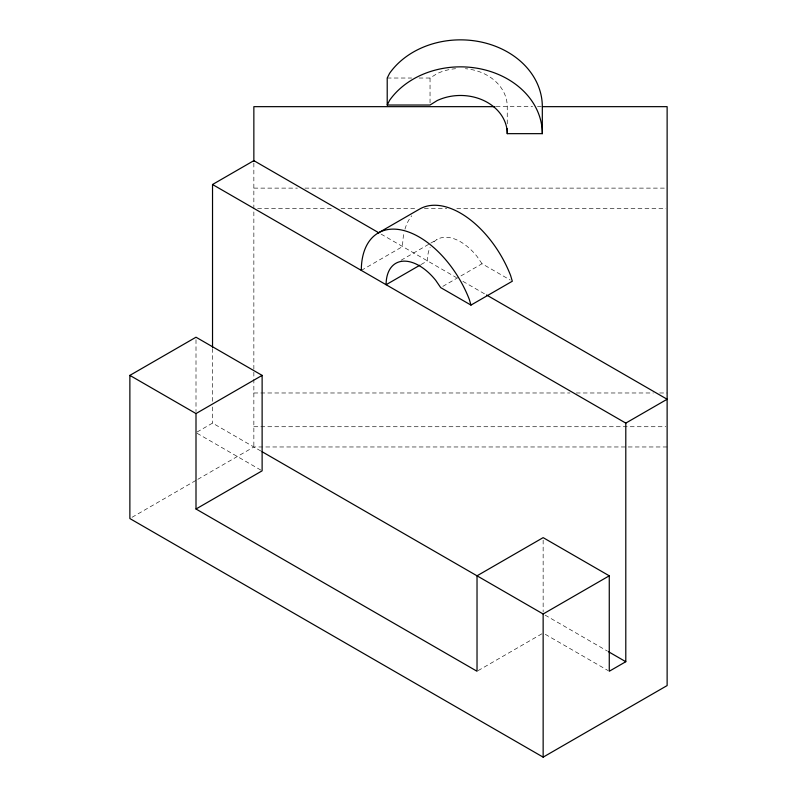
<?xml version="1.0" encoding="UTF-8"?>
<svg xmlns="http://www.w3.org/2000/svg" width="797" height="797" viewBox="0 0 797 797"><rect width="100%" height="100%" fill="white"/><g stroke="black" fill="none" stroke-linecap="round" stroke-linejoin="round"><path stroke-width="0.6" stroke-dasharray="3.98 2.99" d="M419.033 78.026L430.041 78.026L437.115 73.593A46.754 38.176 0 0 1 455.605 68.691M361.31 270.402L402.634 246.542A81.822 47.242 60 0 1 404.089 232.495M401.08 260.26L429.693 243.743M430.759 243.125L437.115 239.459M421.075 264.534L427.431 260.858A46.754 26.998 60 0 1 430.191 247.18M442.813 286.382L482.016 263.747L510.219 280.026M197.028 432.054L212.53 423.107L260.958 451.072M132.033 517.303L196.72 479.963M197.795 479.336L253.854 446.968L667.129 446.968M478.09 670.636L542.08 633.695M387.212 78.026L411.68 78.026M496.172 106.659L532.645 106.659M537.477 106.659L541.103 106.659M253.854 188.122L297.42 188.122M304.892 188.122L667.129 188.122M257.59 208.366L333.525 208.366M340.986 208.366L416.921 208.366M424.393 208.366L446.798 208.366M456.761 208.366L665.884 208.366M253.854 392.981L570.034 392.981M576.261 392.981L653.43 392.981M659.657 392.981L667.129 392.981M253.854 426.724L665.884 426.724M381.076 234.099L456.452 277.615M462.898 281.341L485.473 294.372M545.078 615.105L607.503 651.149M197.068 433.269L262.123 470.828M545.278 634.312L608.201 670.636M482.016 263.747L477.024 256.425A46.754 26.998 60 0 0 432.602 243.344M543.146 540.117L543.146 612.006M507.251 123.834L507.251 106.659A46.754 38.176 0 0 0 465.368 68.691M430.041 78.026L430.041 105.025M253.854 163.096L253.854 446.968M212.53 348.548L212.53 401.987M212.53 406.958L212.53 423.107M196.002 339.691L196.002 411.581M404.946 229.197A81.822 47.242 60 0 1 411.81 215.738"/><path stroke-width="1.2" d="M387.212 105.025L389.633 100.253A81.822 66.809 0 0 1 481.667 69.12A81.822 66.809 0 0 1 542.319 133.657L507.251 133.657A46.754 38.176 0 0 0 437.115 100.591L430.041 105.025L387.212 105.025L387.212 78.026L389.633 73.254A81.822 66.809 0 0 1 481.667 42.131A81.822 66.809 0 0 1 542.319 106.659L542.319 133.657M212.53 347.303L212.53 184.505L253.854 160.645L378.914 232.854M542.319 106.659L667.129 106.659L667.129 685.569L543.146 757.15L129.871 518.548L129.871 375.387L196.002 337.211L262.123 375.387L262.123 470.828L196.002 509.004L196.002 413.563L262.123 375.387M378.256 232.943L419.581 209.083A81.822 47.242 60 0 1 510.598 275.473L512.312 281.231L470.977 305.092L440.691 287.607L435.69 280.285A46.754 26.998 60 0 0 386.107 284.718L420.009 265.142M212.53 184.505L625.794 423.107L667.129 399.247L486.549 294.99M262.034 451.69L543.146 613.989L609.267 575.813L609.267 671.253L625.794 661.709L625.794 423.107M494.947 106.659L253.854 106.659L253.854 161.432M609.267 575.813L543.146 537.636L477.024 575.813L477.024 671.253L196.002 509.004M129.871 375.387L196.002 413.563M608.579 651.767L625.794 661.709M470.977 305.092L469.274 299.333A81.822 47.242 60 0 0 404.189 230.632A81.822 47.242 60 0 0 361.31 270.402M543.146 613.989L543.146 757.15M507.251 128.745L507.251 133.657"/></g></svg>
